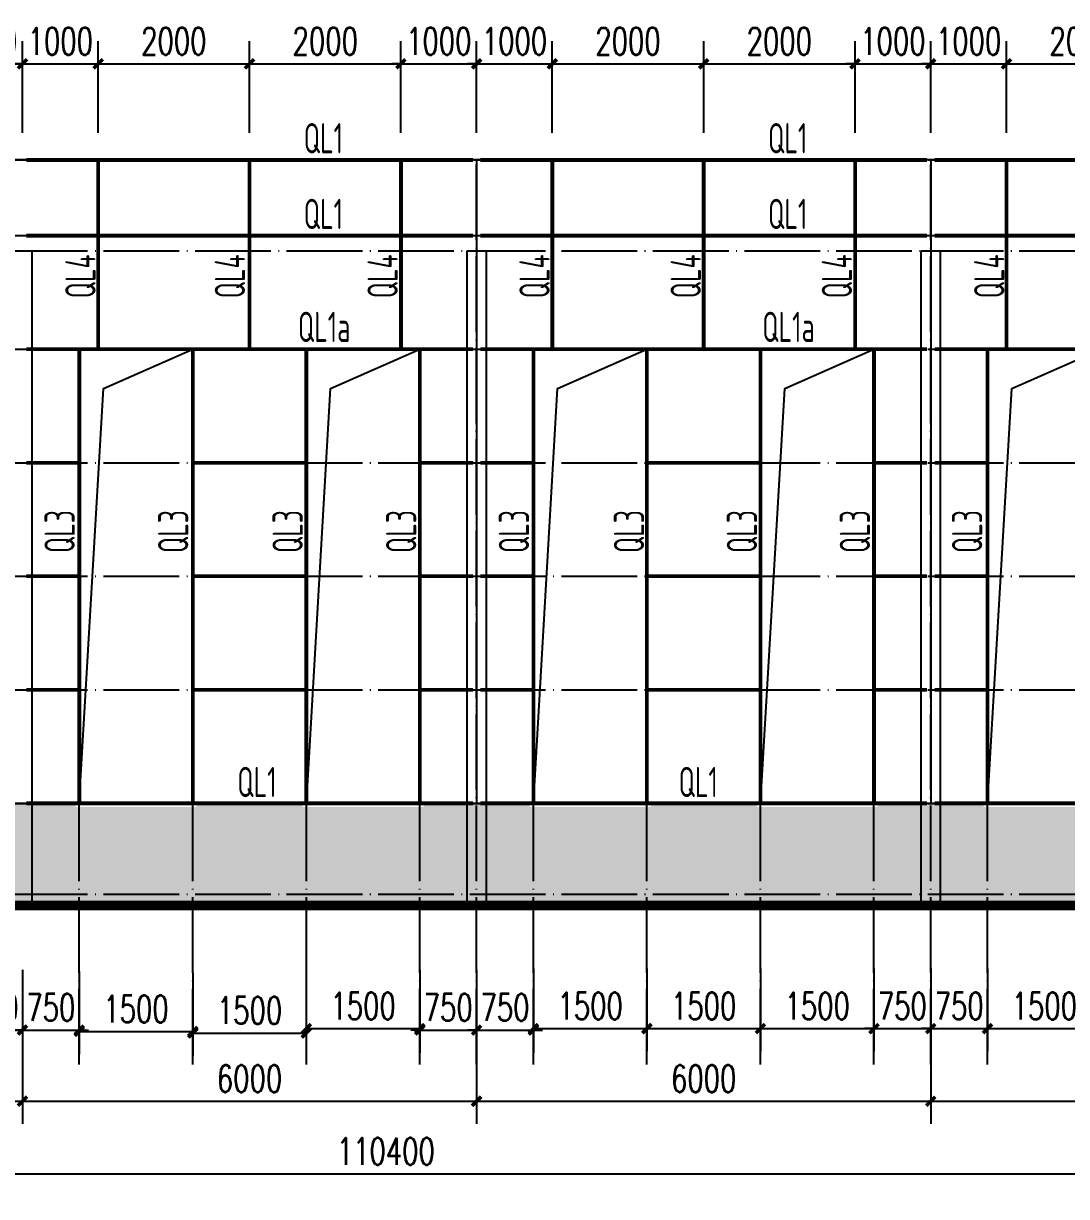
# Model space of a CAD drawing. Extents: x 14207793 to 14719554, y -1675802 to -1228715.
# Drawn here: x 14267788 to 14281569, y -1511252 to -1495755 of the extents above; entities that cross this region are included whole.
import ezdxf

# ---------------------------------------------------------------- set-up
doc = ezdxf.new("R2010")
doc.units = 0
doc.header["$LTSCALE"] = 500
doc.header["$MEASUREMENT"] = 0
doc.linetypes.add('DOTE', pattern=[2.42, 2, -0.2, 0.02, -0.2])
doc.layers.get('0').update_dxf_attribs({"linetype": 'CONTINUOUS'})
doc.layers.get('DEFPOINTS').update_dxf_attribs({"color": 140, "linetype": 'CONTINUOUS'})
for name, color, linetype in [('AXIS', 3, 'CONTINUOUS'), ('DOTE', 8, 'DOTE'), ('LAYER1', 150, 'CONTINUOUS'), ('PUB_DIM', 3, 'CONTINUOUS')]:
    doc.layers.add(name, color=color, linetype=linetype)
doc.styles.add('_TCH_DIM_T3', font='SIMPLEX', dxfattribs={"width": 0.705882, "bigfont": 'GBCBIG'})
doc.styles.add('TSSD_REIN', font='Tssdeng.shx', dxfattribs={"width": 0.65, "bigfont": 'hztxt.shx'})
doc.dimstyles.new('_TCH_ARCH&&120', dxfattribs={"dimtxt": 357, "dimasz": 120, "dimexe": 300, "dimexo": 360, "dimgap": 120, "dimtad": 1, "dimdec": 0, "dimzin": 0, "dimdsep": 46, "dimtxsty": '_TCH_DIM_T3', "dimblk": 'ARCHTICK', "dimcen": 0.09, "dimclrt": 7, "dimazin": 2, "dimtfac": 1, "dimtdec": 0, "dimtix": 1, "dimtmove": 2, "dimatfit": 3, "dimfxl": 0, "dimtolj": 1, "dimtzin": 0, "dimarcsym": 0})

# ---------------------------------------------------------------- blocks, each defined once
blk = doc.blocks.new('_ArchTick')
at = {"color": 0, "linetype": 'ByBlock', "const_width": 0.4}
blk.add_lwpolyline([(-0.5, -0.5), (0.5, 0.5)], dxfattribs=at)
blk = doc.blocks.new('*D333')
at = {"layer": 'AXIS', "color": 0, "lineweight": -2}
for p, q in [((14217375, -1509819), (14217375, -1511252)), ((14327775, -1509872), (14327775, -1511252)), ((14217375, -1510952), (14327775, -1510952))]:
    blk.add_line(p, q, dxfattribs=at)
at = {"layer": 'DEFPOINTS', "color": 0}
for p in [(14217375, -1509459), (14327775, -1509512), (14327775, -1510952)]:
    blk.add_point(p, dxfattribs=at)
at = {"layer": 'AXIS', "color": 0, "lineweight": -2, "xscale": 120, "yscale": 120, "zscale": 120, "rotation": 180}
blk.add_blockref('_ArchTick', (14217375, -1510952), dxfattribs=at)
at = {"layer": 'AXIS', "color": 0, "lineweight": -2, "xscale": 120, "yscale": 120, "zscale": 120}
blk.add_blockref('_ArchTick', (14327775, -1510952), dxfattribs=at)
at = {"layer": 'AXIS', "color": 7, "insert": (14272575, -1510654), "char_height": 357, "attachment_point": 5, "style": '_TCH_DIM_T3'}
blk.add_mtext('\\A1;110400', dxfattribs=at)
blk = doc.blocks.new('*D357')
at = {"layer": 'AXIS', "color": 0, "lineweight": -2}
for p, q in [((14261775, -1508626), (14261775, -1510293)), ((14267775, -1509073), (14267775, -1510293)), ((14261775, -1509993), (14267775, -1509993))]:
    blk.add_line(p, q, dxfattribs=at)
at = {"layer": 'DEFPOINTS', "color": 0}
for p in [(14261775, -1508266), (14267775, -1508713), (14267775, -1509993)]:
    blk.add_point(p, dxfattribs=at)
at = {"layer": 'AXIS', "color": 0, "lineweight": -2, "xscale": 120, "yscale": 120, "zscale": 120, "rotation": 180}
blk.add_blockref('_ArchTick', (14261775, -1509993), dxfattribs=at)
at = {"layer": 'AXIS', "color": 0, "lineweight": -2, "xscale": 120, "yscale": 120, "zscale": 120}
blk.add_blockref('_ArchTick', (14267775, -1509993), dxfattribs=at)
at = {"layer": 'AXIS', "color": 7, "insert": (14264775, -1509694), "char_height": 357, "attachment_point": 5, "style": '_TCH_DIM_T3'}
blk.add_mtext('\\A1;6000', dxfattribs=at)
blk = doc.blocks.new('*D358')
at = {"layer": 'AXIS', "color": 0, "lineweight": -2}
for p, q in [((14267775, -1508626), (14267775, -1510293)), ((14273775, -1509073), (14273775, -1510293)), ((14267775, -1509993), (14273775, -1509993))]:
    blk.add_line(p, q, dxfattribs=at)
at = {"layer": 'DEFPOINTS', "color": 0}
for p in [(14267775, -1508266), (14273775, -1508713), (14273775, -1509993)]:
    blk.add_point(p, dxfattribs=at)
at = {"layer": 'AXIS', "color": 0, "lineweight": -2, "xscale": 120, "yscale": 120, "zscale": 120, "rotation": 180}
blk.add_blockref('_ArchTick', (14267775, -1509993), dxfattribs=at)
at = {"layer": 'AXIS', "color": 0, "lineweight": -2, "xscale": 120, "yscale": 120, "zscale": 120}
blk.add_blockref('_ArchTick', (14273775, -1509993), dxfattribs=at)
at = {"layer": 'AXIS', "color": 7, "insert": (14270775, -1509694), "char_height": 357, "attachment_point": 5, "style": '_TCH_DIM_T3'}
blk.add_mtext('\\A1;6000', dxfattribs=at)
blk = doc.blocks.new('*D359')
at = {"layer": 'AXIS', "color": 0, "lineweight": -2}
for p, q in [((14273775, -1508626), (14273775, -1510293)), ((14279775, -1509073), (14279775, -1510293)), ((14273775, -1509993), (14279775, -1509993))]:
    blk.add_line(p, q, dxfattribs=at)
at = {"layer": 'DEFPOINTS', "color": 0}
for p in [(14273775, -1508266), (14279775, -1508713), (14279775, -1509993)]:
    blk.add_point(p, dxfattribs=at)
at = {"layer": 'AXIS', "color": 0, "lineweight": -2, "xscale": 120, "yscale": 120, "zscale": 120, "rotation": 180}
blk.add_blockref('_ArchTick', (14273775, -1509993), dxfattribs=at)
at = {"layer": 'AXIS', "color": 0, "lineweight": -2, "xscale": 120, "yscale": 120, "zscale": 120}
blk.add_blockref('_ArchTick', (14279775, -1509993), dxfattribs=at)
at = {"layer": 'AXIS', "color": 7, "insert": (14276775, -1509694), "char_height": 357, "attachment_point": 5, "style": '_TCH_DIM_T3'}
blk.add_mtext('\\A1;6000', dxfattribs=at)
blk = doc.blocks.new('*D360')
at = {"layer": 'AXIS', "color": 0, "lineweight": -2}
for p, q in [((14279775, -1508626), (14279775, -1510293)), ((14285775, -1509073), (14285775, -1510293)), ((14279775, -1509993), (14285775, -1509993))]:
    blk.add_line(p, q, dxfattribs=at)
at = {"layer": 'DEFPOINTS', "color": 0}
for p in [(14279775, -1508266), (14285775, -1508713), (14285775, -1509993)]:
    blk.add_point(p, dxfattribs=at)
at = {"layer": 'AXIS', "color": 0, "lineweight": -2, "xscale": 120, "yscale": 120, "zscale": 120, "rotation": 180}
blk.add_blockref('_ArchTick', (14279775, -1509993), dxfattribs=at)
at = {"layer": 'AXIS', "color": 0, "lineweight": -2, "xscale": 120, "yscale": 120, "zscale": 120}
blk.add_blockref('_ArchTick', (14285775, -1509993), dxfattribs=at)
at = {"layer": 'AXIS', "color": 7, "insert": (14282775, -1509694), "char_height": 357, "attachment_point": 5, "style": '_TCH_DIM_T3'}
blk.add_mtext('\\A1;6000', dxfattribs=at)
blk = doc.blocks.new('*D392')
at = {"layer": 'AXIS', "color": 0, "lineweight": -2}
for p, q in [((14267025, -1508258), (14267025, -1509353)), ((14267775, -1508278), (14267775, -1509353)), ((14267025, -1509053), (14266905, -1509053)), ((14267025, -1509053), (14267775, -1509053)), ((14267775, -1509053), (14267895, -1509053))]:
    blk.add_line(p, q, dxfattribs=at)
at = {"layer": 'DEFPOINTS', "color": 0}
for p in [(14267025, -1507898), (14267775, -1507918), (14267775, -1509053)]:
    blk.add_point(p, dxfattribs=at)
at = {"layer": 'AXIS', "color": 0, "lineweight": -2, "xscale": 120, "yscale": 120, "zscale": 120}
blk.add_blockref('_ArchTick', (14267025, -1509053), dxfattribs=at)
at = {"layer": 'AXIS', "color": 0, "lineweight": -2, "xscale": 120, "yscale": 120, "zscale": 120, "rotation": 180}
blk.add_blockref('_ArchTick', (14267775, -1509053), dxfattribs=at)
at = {"layer": 'AXIS', "color": 7, "insert": (14267400, -1508754), "char_height": 357, "attachment_point": 5, "style": '_TCH_DIM_T3'}
blk.add_mtext('\\A1;750', dxfattribs=at)
blk = doc.blocks.new('*D393')
at = {"layer": 'AXIS', "color": 0, "lineweight": -2}
for p, q in [((14268525, -1508278), (14268525, -1509372)), ((14270025, -1508297), (14270025, -1509372)), ((14268525, -1509072), (14270025, -1509072))]:
    blk.add_line(p, q, dxfattribs=at)
at = {"layer": 'DEFPOINTS', "color": 0}
for p in [(14268525, -1507918), (14270025, -1507937), (14270025, -1509072)]:
    blk.add_point(p, dxfattribs=at)
at = {"layer": 'AXIS', "color": 0, "lineweight": -2, "xscale": 120, "yscale": 120, "zscale": 120, "rotation": 180}
blk.add_blockref('_ArchTick', (14268525, -1509072), dxfattribs=at)
at = {"layer": 'AXIS', "color": 0, "lineweight": -2, "xscale": 120, "yscale": 120, "zscale": 120}
blk.add_blockref('_ArchTick', (14270025, -1509072), dxfattribs=at)
at = {"layer": 'AXIS', "color": 7, "insert": (14269275, -1508774), "char_height": 357, "attachment_point": 5, "style": '_TCH_DIM_T3'}
blk.add_mtext('\\A1;1500', dxfattribs=at)
blk = doc.blocks.new('*D394')
at = {"layer": 'AXIS', "color": 0, "lineweight": -2}
for p, q in [((14270025, -1508297), (14270025, -1509392)), ((14271525, -1508316), (14271525, -1509392)), ((14270025, -1509092), (14271525, -1509092))]:
    blk.add_line(p, q, dxfattribs=at)
at = {"layer": 'DEFPOINTS', "color": 0}
for p in [(14270025, -1507937), (14271525, -1507956), (14271525, -1509092)]:
    blk.add_point(p, dxfattribs=at)
at = {"layer": 'AXIS', "color": 0, "lineweight": -2, "xscale": 120, "yscale": 120, "zscale": 120, "rotation": 180}
blk.add_blockref('_ArchTick', (14270025, -1509092), dxfattribs=at)
at = {"layer": 'AXIS', "color": 0, "lineweight": -2, "xscale": 120, "yscale": 120, "zscale": 120}
blk.add_blockref('_ArchTick', (14271525, -1509092), dxfattribs=at)
at = {"layer": 'AXIS', "color": 7, "insert": (14270775, -1508794), "char_height": 357, "attachment_point": 5, "style": '_TCH_DIM_T3'}
blk.add_mtext('\\A1;1500', dxfattribs=at)
blk = doc.blocks.new('*D395')
at = {"layer": 'AXIS', "color": 0, "lineweight": -2}
for p, q in [((14271525, -1508238), (14271525, -1509334)), ((14273025, -1508258), (14273025, -1509334)), ((14271525, -1509034), (14273025, -1509034))]:
    blk.add_line(p, q, dxfattribs=at)
at = {"layer": 'DEFPOINTS', "color": 0}
for p in [(14271525, -1507878), (14273025, -1507898), (14273025, -1509034)]:
    blk.add_point(p, dxfattribs=at)
at = {"layer": 'AXIS', "color": 0, "lineweight": -2, "xscale": 120, "yscale": 120, "zscale": 120, "rotation": 180}
blk.add_blockref('_ArchTick', (14271525, -1509034), dxfattribs=at)
at = {"layer": 'AXIS', "color": 0, "lineweight": -2, "xscale": 120, "yscale": 120, "zscale": 120}
blk.add_blockref('_ArchTick', (14273025, -1509034), dxfattribs=at)
at = {"layer": 'AXIS', "color": 7, "insert": (14272275, -1508735), "char_height": 357, "attachment_point": 5, "style": '_TCH_DIM_T3'}
blk.add_mtext('\\A1;1500', dxfattribs=at)
blk = doc.blocks.new('*D396')
at = {"layer": 'AXIS', "color": 0, "lineweight": -2}
for p, q in [((14273025, -1508258), (14273025, -1509353)), ((14273775, -1508278), (14273775, -1509353)), ((14273025, -1509053), (14272905, -1509053)), ((14273025, -1509053), (14273775, -1509053)), ((14273775, -1509053), (14273895, -1509053))]:
    blk.add_line(p, q, dxfattribs=at)
at = {"layer": 'DEFPOINTS', "color": 0}
for p in [(14273025, -1507898), (14273775, -1507918), (14273775, -1509053)]:
    blk.add_point(p, dxfattribs=at)
at = {"layer": 'AXIS', "color": 0, "lineweight": -2, "xscale": 120, "yscale": 120, "zscale": 120}
blk.add_blockref('_ArchTick', (14273025, -1509053), dxfattribs=at)
at = {"layer": 'AXIS', "color": 0, "lineweight": -2, "xscale": 120, "yscale": 120, "zscale": 120, "rotation": 180}
blk.add_blockref('_ArchTick', (14273775, -1509053), dxfattribs=at)
at = {"layer": 'AXIS', "color": 7, "insert": (14273400, -1508754), "char_height": 357, "attachment_point": 5, "style": '_TCH_DIM_T3'}
blk.add_mtext('\\A1;750', dxfattribs=at)
blk = doc.blocks.new('*D397')
at = {"layer": 'AXIS', "color": 0, "lineweight": -2}
for p, q in [((14274525, -1508238), (14274525, -1509334)), ((14276025, -1508258), (14276025, -1509334)), ((14274525, -1509034), (14276025, -1509034))]:
    blk.add_line(p, q, dxfattribs=at)
at = {"layer": 'DEFPOINTS', "color": 0}
for p in [(14274525, -1507878), (14276025, -1507898), (14276025, -1509034)]:
    blk.add_point(p, dxfattribs=at)
at = {"layer": 'AXIS', "color": 0, "lineweight": -2, "xscale": 120, "yscale": 120, "zscale": 120, "rotation": 180}
blk.add_blockref('_ArchTick', (14274525, -1509034), dxfattribs=at)
at = {"layer": 'AXIS', "color": 0, "lineweight": -2, "xscale": 120, "yscale": 120, "zscale": 120}
blk.add_blockref('_ArchTick', (14276025, -1509034), dxfattribs=at)
at = {"layer": 'AXIS', "color": 7, "insert": (14275275, -1508735), "char_height": 357, "attachment_point": 5, "style": '_TCH_DIM_T3'}
blk.add_mtext('\\A1;1500', dxfattribs=at)
blk = doc.blocks.new('*D398')
at = {"layer": 'AXIS', "color": 0, "lineweight": -2}
for p, q in [((14276025, -1508238), (14276025, -1509334)), ((14277525, -1508258), (14277525, -1509334)), ((14276025, -1509034), (14277525, -1509034))]:
    blk.add_line(p, q, dxfattribs=at)
at = {"layer": 'DEFPOINTS', "color": 0}
for p in [(14276025, -1507878), (14277525, -1507898), (14277525, -1509034)]:
    blk.add_point(p, dxfattribs=at)
at = {"layer": 'AXIS', "color": 0, "lineweight": -2, "xscale": 120, "yscale": 120, "zscale": 120, "rotation": 180}
blk.add_blockref('_ArchTick', (14276025, -1509034), dxfattribs=at)
at = {"layer": 'AXIS', "color": 0, "lineweight": -2, "xscale": 120, "yscale": 120, "zscale": 120}
blk.add_blockref('_ArchTick', (14277525, -1509034), dxfattribs=at)
at = {"layer": 'AXIS', "color": 7, "insert": (14276775, -1508735), "char_height": 357, "attachment_point": 5, "style": '_TCH_DIM_T3'}
blk.add_mtext('\\A1;1500', dxfattribs=at)
blk = doc.blocks.new('*D399')
at = {"layer": 'AXIS', "color": 0, "lineweight": -2}
for p, q in [((14277525, -1508238), (14277525, -1509334)), ((14279025, -1508258), (14279025, -1509334)), ((14277525, -1509034), (14279025, -1509034))]:
    blk.add_line(p, q, dxfattribs=at)
at = {"layer": 'DEFPOINTS', "color": 0}
for p in [(14277525, -1507878), (14279025, -1507898), (14279025, -1509034)]:
    blk.add_point(p, dxfattribs=at)
at = {"layer": 'AXIS', "color": 0, "lineweight": -2, "xscale": 120, "yscale": 120, "zscale": 120, "rotation": 180}
blk.add_blockref('_ArchTick', (14277525, -1509034), dxfattribs=at)
at = {"layer": 'AXIS', "color": 0, "lineweight": -2, "xscale": 120, "yscale": 120, "zscale": 120}
blk.add_blockref('_ArchTick', (14279025, -1509034), dxfattribs=at)
at = {"layer": 'AXIS', "color": 7, "insert": (14278275, -1508735), "char_height": 357, "attachment_point": 5, "style": '_TCH_DIM_T3'}
blk.add_mtext('\\A1;1500', dxfattribs=at)
blk = doc.blocks.new('*D400')
at = {"layer": 'AXIS', "color": 0, "lineweight": -2}
for p, q in [((14279025, -1508238), (14279025, -1509334)), ((14279775, -1508258), (14279775, -1509334)), ((14279025, -1509034), (14278905, -1509034)), ((14279025, -1509034), (14279775, -1509034)), ((14279775, -1509034), (14279895, -1509034))]:
    blk.add_line(p, q, dxfattribs=at)
at = {"layer": 'DEFPOINTS', "color": 0}
for p in [(14279025, -1507878), (14279775, -1507898), (14279775, -1509034)]:
    blk.add_point(p, dxfattribs=at)
at = {"layer": 'AXIS', "color": 0, "lineweight": -2, "xscale": 120, "yscale": 120, "zscale": 120}
blk.add_blockref('_ArchTick', (14279025, -1509034), dxfattribs=at)
at = {"layer": 'AXIS', "color": 0, "lineweight": -2, "xscale": 120, "yscale": 120, "zscale": 120, "rotation": 180}
blk.add_blockref('_ArchTick', (14279775, -1509034), dxfattribs=at)
at = {"layer": 'AXIS', "color": 7, "insert": (14279400, -1508735), "char_height": 357, "attachment_point": 5, "style": '_TCH_DIM_T3'}
blk.add_mtext('\\A1;750', dxfattribs=at)
blk = doc.blocks.new('*D401')
at = {"layer": 'AXIS', "color": 0, "lineweight": -2}
for p, q in [((14280525, -1508238), (14280525, -1509334)), ((14282025, -1508258), (14282025, -1509334)), ((14280525, -1509034), (14282025, -1509034))]:
    blk.add_line(p, q, dxfattribs=at)
at = {"layer": 'DEFPOINTS', "color": 0}
for p in [(14280525, -1507878), (14282025, -1507898), (14282025, -1509034)]:
    blk.add_point(p, dxfattribs=at)
at = {"layer": 'AXIS', "color": 0, "lineweight": -2, "xscale": 120, "yscale": 120, "zscale": 120, "rotation": 180}
blk.add_blockref('_ArchTick', (14280525, -1509034), dxfattribs=at)
at = {"layer": 'AXIS', "color": 0, "lineweight": -2, "xscale": 120, "yscale": 120, "zscale": 120}
blk.add_blockref('_ArchTick', (14282025, -1509034), dxfattribs=at)
at = {"layer": 'AXIS', "color": 7, "insert": (14281275, -1508735), "char_height": 357, "attachment_point": 5, "style": '_TCH_DIM_T3'}
blk.add_mtext('\\A1;1500', dxfattribs=at)
blk = doc.blocks.new('*D440')
at = {"layer": 'AXIS', "color": 0, "lineweight": -2}
for p, q in [((14279775, -1508238), (14279775, -1509334)), ((14280525, -1508258), (14280525, -1509334)), ((14279775, -1509034), (14279655, -1509034)), ((14279775, -1509034), (14280525, -1509034)), ((14280525, -1509034), (14280645, -1509034))]:
    blk.add_line(p, q, dxfattribs=at)
at = {"layer": 'DEFPOINTS', "color": 0}
for p in [(14279775, -1507878), (14280525, -1507898), (14280525, -1509034)]:
    blk.add_point(p, dxfattribs=at)
at = {"layer": 'AXIS', "color": 0, "lineweight": -2, "xscale": 120, "yscale": 120, "zscale": 120}
blk.add_blockref('_ArchTick', (14279775, -1509034), dxfattribs=at)
at = {"layer": 'AXIS', "color": 0, "lineweight": -2, "xscale": 120, "yscale": 120, "zscale": 120, "rotation": 180}
blk.add_blockref('_ArchTick', (14280525, -1509034), dxfattribs=at)
at = {"layer": 'AXIS', "color": 7, "insert": (14280150, -1508735), "char_height": 357, "attachment_point": 5, "style": '_TCH_DIM_T3'}
blk.add_mtext('\\A1;750', dxfattribs=at)
blk = doc.blocks.new('*D441')
at = {"layer": 'AXIS', "color": 0, "lineweight": -2}
for p, q in [((14273775, -1508258), (14273775, -1509353)), ((14274525, -1508278), (14274525, -1509353)), ((14273775, -1509053), (14273655, -1509053)), ((14273775, -1509053), (14274525, -1509053)), ((14274525, -1509053), (14274645, -1509053))]:
    blk.add_line(p, q, dxfattribs=at)
at = {"layer": 'DEFPOINTS', "color": 0}
for p in [(14273775, -1507898), (14274525, -1507918), (14274525, -1509053)]:
    blk.add_point(p, dxfattribs=at)
at = {"layer": 'AXIS', "color": 0, "lineweight": -2, "xscale": 120, "yscale": 120, "zscale": 120}
blk.add_blockref('_ArchTick', (14273775, -1509053), dxfattribs=at)
at = {"layer": 'AXIS', "color": 0, "lineweight": -2, "xscale": 120, "yscale": 120, "zscale": 120, "rotation": 180}
blk.add_blockref('_ArchTick', (14274525, -1509053), dxfattribs=at)
at = {"layer": 'AXIS', "color": 7, "insert": (14274150, -1508754), "char_height": 357, "attachment_point": 5, "style": '_TCH_DIM_T3'}
blk.add_mtext('\\A1;750', dxfattribs=at)
blk = doc.blocks.new('*D442')
at = {"layer": 'AXIS', "color": 0, "lineweight": -2}
for p, q in [((14267775, -1508258), (14267775, -1509353)), ((14268525, -1508278), (14268525, -1509353)), ((14267775, -1509053), (14267655, -1509053)), ((14267775, -1509053), (14268525, -1509053)), ((14268525, -1509053), (14268645, -1509053))]:
    blk.add_line(p, q, dxfattribs=at)
at = {"layer": 'DEFPOINTS', "color": 0}
for p in [(14267775, -1507898), (14268525, -1507918), (14268525, -1509053)]:
    blk.add_point(p, dxfattribs=at)
at = {"layer": 'AXIS', "color": 0, "lineweight": -2, "xscale": 120, "yscale": 120, "zscale": 120}
blk.add_blockref('_ArchTick', (14267775, -1509053), dxfattribs=at)
at = {"layer": 'AXIS', "color": 0, "lineweight": -2, "xscale": 120, "yscale": 120, "zscale": 120, "rotation": 180}
blk.add_blockref('_ArchTick', (14268525, -1509053), dxfattribs=at)
at = {"layer": 'AXIS', "color": 7, "insert": (14268150, -1508754), "char_height": 357, "attachment_point": 5, "style": '_TCH_DIM_T3'}
blk.add_mtext('\\A1;750', dxfattribs=at)
blk = doc.blocks.new('*D1082')
at = {"layer": 'DEFPOINTS', "color": 0}
for p in [(14267775, -1496288), (14266775, -1497558), (14267775, -1497558)]:
    blk.add_point(p, dxfattribs=at)
at = {"layer": 'PUB_DIM', "color": 0, "lineweight": -2}
for p, q in [((14266775, -1497198), (14266775, -1495988)), ((14267775, -1497198), (14267775, -1495988)), ((14266775, -1496288), (14266655, -1496288)), ((14266775, -1496288), (14267775, -1496288)), ((14267775, -1496288), (14267895, -1496288))]:
    blk.add_line(p, q, dxfattribs=at)
at = {"layer": 'PUB_DIM', "color": 0, "lineweight": -2, "xscale": 120, "yscale": 120, "zscale": 120}
blk.add_blockref('_ArchTick', (14266775, -1496288), dxfattribs=at)
at = {"layer": 'PUB_DIM', "color": 0, "lineweight": -2, "xscale": 120, "yscale": 120, "zscale": 120, "rotation": 180}
blk.add_blockref('_ArchTick', (14267775, -1496288), dxfattribs=at)
at = {"layer": 'PUB_DIM', "color": 7, "insert": (14267275, -1495989), "char_height": 357, "attachment_point": 5, "style": '_TCH_DIM_T3'}
blk.add_mtext('\\A1;1000', dxfattribs=at)
blk = doc.blocks.new('*D1083')
at = {"layer": 'DEFPOINTS', "color": 0}
for p in [(14268775, -1496288), (14267775, -1497558), (14268775, -1497558)]:
    blk.add_point(p, dxfattribs=at)
at = {"layer": 'PUB_DIM', "color": 0, "lineweight": -2}
for p, q in [((14267775, -1497198), (14267775, -1495988)), ((14268775, -1497198), (14268775, -1495988)), ((14267775, -1496288), (14267655, -1496288)), ((14267775, -1496288), (14268775, -1496288)), ((14268775, -1496288), (14268895, -1496288))]:
    blk.add_line(p, q, dxfattribs=at)
at = {"layer": 'PUB_DIM', "color": 0, "lineweight": -2, "xscale": 120, "yscale": 120, "zscale": 120}
blk.add_blockref('_ArchTick', (14267775, -1496288), dxfattribs=at)
at = {"layer": 'PUB_DIM', "color": 0, "lineweight": -2, "xscale": 120, "yscale": 120, "zscale": 120, "rotation": 180}
blk.add_blockref('_ArchTick', (14268775, -1496288), dxfattribs=at)
at = {"layer": 'PUB_DIM', "color": 7, "insert": (14268275, -1495989), "char_height": 357, "attachment_point": 5, "style": '_TCH_DIM_T3'}
blk.add_mtext('\\A1;1000', dxfattribs=at)
blk = doc.blocks.new('*D1084')
at = {"layer": 'DEFPOINTS', "color": 0}
for p in [(14270775, -1496288), (14268775, -1497558), (14270775, -1497558)]:
    blk.add_point(p, dxfattribs=at)
at = {"layer": 'PUB_DIM', "color": 0, "lineweight": -2}
for p, q in [((14268775, -1497198), (14268775, -1495988)), ((14270775, -1497198), (14270775, -1495988)), ((14268775, -1496288), (14270775, -1496288))]:
    blk.add_line(p, q, dxfattribs=at)
at = {"layer": 'PUB_DIM', "color": 0, "lineweight": -2, "xscale": 120, "yscale": 120, "zscale": 120, "rotation": 180}
blk.add_blockref('_ArchTick', (14268775, -1496288), dxfattribs=at)
at = {"layer": 'PUB_DIM', "color": 0, "lineweight": -2, "xscale": 120, "yscale": 120, "zscale": 120}
blk.add_blockref('_ArchTick', (14270775, -1496288), dxfattribs=at)
at = {"layer": 'PUB_DIM', "color": 7, "insert": (14269775, -1495989), "char_height": 357, "attachment_point": 5, "style": '_TCH_DIM_T3'}
blk.add_mtext('\\A1;2000', dxfattribs=at)
blk = doc.blocks.new('*D1085')
at = {"layer": 'DEFPOINTS', "color": 0}
for p in [(14272775, -1496288), (14270775, -1497558), (14272775, -1497558)]:
    blk.add_point(p, dxfattribs=at)
at = {"layer": 'PUB_DIM', "color": 0, "lineweight": -2}
for p, q in [((14270775, -1497198), (14270775, -1495988)), ((14272775, -1497198), (14272775, -1495988)), ((14270775, -1496288), (14272775, -1496288))]:
    blk.add_line(p, q, dxfattribs=at)
at = {"layer": 'PUB_DIM', "color": 0, "lineweight": -2, "xscale": 120, "yscale": 120, "zscale": 120, "rotation": 180}
blk.add_blockref('_ArchTick', (14270775, -1496288), dxfattribs=at)
at = {"layer": 'PUB_DIM', "color": 0, "lineweight": -2, "xscale": 120, "yscale": 120, "zscale": 120}
blk.add_blockref('_ArchTick', (14272775, -1496288), dxfattribs=at)
at = {"layer": 'PUB_DIM', "color": 7, "insert": (14271775, -1495989), "char_height": 357, "attachment_point": 5, "style": '_TCH_DIM_T3'}
blk.add_mtext('\\A1;2000', dxfattribs=at)
blk = doc.blocks.new('*D1086')
at = {"layer": 'DEFPOINTS', "color": 0}
for p in [(14273775, -1496288), (14272775, -1497558), (14273775, -1497558)]:
    blk.add_point(p, dxfattribs=at)
at = {"layer": 'PUB_DIM', "color": 0, "lineweight": -2}
for p, q in [((14272775, -1497198), (14272775, -1495988)), ((14273775, -1497198), (14273775, -1495988)), ((14272775, -1496288), (14272655, -1496288)), ((14272775, -1496288), (14273775, -1496288)), ((14273775, -1496288), (14273895, -1496288))]:
    blk.add_line(p, q, dxfattribs=at)
at = {"layer": 'PUB_DIM', "color": 0, "lineweight": -2, "xscale": 120, "yscale": 120, "zscale": 120}
blk.add_blockref('_ArchTick', (14272775, -1496288), dxfattribs=at)
at = {"layer": 'PUB_DIM', "color": 0, "lineweight": -2, "xscale": 120, "yscale": 120, "zscale": 120, "rotation": 180}
blk.add_blockref('_ArchTick', (14273775, -1496288), dxfattribs=at)
at = {"layer": 'PUB_DIM', "color": 7, "insert": (14273275, -1495989), "char_height": 357, "attachment_point": 5, "style": '_TCH_DIM_T3'}
blk.add_mtext('\\A1;1000', dxfattribs=at)
blk = doc.blocks.new('*D1087')
at = {"layer": 'DEFPOINTS', "color": 0}
for p in [(14274775, -1496288), (14273775, -1497558), (14274775, -1497558)]:
    blk.add_point(p, dxfattribs=at)
at = {"layer": 'PUB_DIM', "color": 0, "lineweight": -2}
for p, q in [((14273775, -1497198), (14273775, -1495988)), ((14274775, -1497198), (14274775, -1495988)), ((14273775, -1496288), (14273655, -1496288)), ((14273775, -1496288), (14274775, -1496288)), ((14274775, -1496288), (14274895, -1496288))]:
    blk.add_line(p, q, dxfattribs=at)
at = {"layer": 'PUB_DIM', "color": 0, "lineweight": -2, "xscale": 120, "yscale": 120, "zscale": 120}
blk.add_blockref('_ArchTick', (14273775, -1496288), dxfattribs=at)
at = {"layer": 'PUB_DIM', "color": 0, "lineweight": -2, "xscale": 120, "yscale": 120, "zscale": 120, "rotation": 180}
blk.add_blockref('_ArchTick', (14274775, -1496288), dxfattribs=at)
at = {"layer": 'PUB_DIM', "color": 7, "insert": (14274275, -1495989), "char_height": 357, "attachment_point": 5, "style": '_TCH_DIM_T3'}
blk.add_mtext('\\A1;1000', dxfattribs=at)
blk = doc.blocks.new('*D1088')
at = {"layer": 'DEFPOINTS', "color": 0}
for p in [(14276775, -1496288), (14274775, -1497558), (14276775, -1497558)]:
    blk.add_point(p, dxfattribs=at)
at = {"layer": 'PUB_DIM', "color": 0, "lineweight": -2}
for p, q in [((14274775, -1497198), (14274775, -1495988)), ((14276775, -1497198), (14276775, -1495988)), ((14274775, -1496288), (14276775, -1496288))]:
    blk.add_line(p, q, dxfattribs=at)
at = {"layer": 'PUB_DIM', "color": 0, "lineweight": -2, "xscale": 120, "yscale": 120, "zscale": 120, "rotation": 180}
blk.add_blockref('_ArchTick', (14274775, -1496288), dxfattribs=at)
at = {"layer": 'PUB_DIM', "color": 0, "lineweight": -2, "xscale": 120, "yscale": 120, "zscale": 120}
blk.add_blockref('_ArchTick', (14276775, -1496288), dxfattribs=at)
at = {"layer": 'PUB_DIM', "color": 7, "insert": (14275775, -1495989), "char_height": 357, "attachment_point": 5, "style": '_TCH_DIM_T3'}
blk.add_mtext('\\A1;2000', dxfattribs=at)
blk = doc.blocks.new('*D1089')
at = {"layer": 'DEFPOINTS', "color": 0}
for p in [(14278775, -1496288), (14276775, -1497558), (14278775, -1497558)]:
    blk.add_point(p, dxfattribs=at)
at = {"layer": 'PUB_DIM', "color": 0, "lineweight": -2}
for p, q in [((14276775, -1497198), (14276775, -1495988)), ((14278775, -1497198), (14278775, -1495988)), ((14276775, -1496288), (14278775, -1496288))]:
    blk.add_line(p, q, dxfattribs=at)
at = {"layer": 'PUB_DIM', "color": 0, "lineweight": -2, "xscale": 120, "yscale": 120, "zscale": 120, "rotation": 180}
blk.add_blockref('_ArchTick', (14276775, -1496288), dxfattribs=at)
at = {"layer": 'PUB_DIM', "color": 0, "lineweight": -2, "xscale": 120, "yscale": 120, "zscale": 120}
blk.add_blockref('_ArchTick', (14278775, -1496288), dxfattribs=at)
at = {"layer": 'PUB_DIM', "color": 7, "insert": (14277775, -1495989), "char_height": 357, "attachment_point": 5, "style": '_TCH_DIM_T3'}
blk.add_mtext('\\A1;2000', dxfattribs=at)
blk = doc.blocks.new('*D1090')
at = {"layer": 'DEFPOINTS', "color": 0}
for p in [(14279775, -1496288), (14278775, -1497558), (14279775, -1497558)]:
    blk.add_point(p, dxfattribs=at)
at = {"layer": 'PUB_DIM', "color": 0, "lineweight": -2}
for p, q in [((14278775, -1497198), (14278775, -1495988)), ((14279775, -1497198), (14279775, -1495988)), ((14278775, -1496288), (14278655, -1496288)), ((14278775, -1496288), (14279775, -1496288)), ((14279775, -1496288), (14279895, -1496288))]:
    blk.add_line(p, q, dxfattribs=at)
at = {"layer": 'PUB_DIM', "color": 0, "lineweight": -2, "xscale": 120, "yscale": 120, "zscale": 120}
blk.add_blockref('_ArchTick', (14278775, -1496288), dxfattribs=at)
at = {"layer": 'PUB_DIM', "color": 0, "lineweight": -2, "xscale": 120, "yscale": 120, "zscale": 120, "rotation": 180}
blk.add_blockref('_ArchTick', (14279775, -1496288), dxfattribs=at)
at = {"layer": 'PUB_DIM', "color": 7, "insert": (14279275, -1495989), "char_height": 357, "attachment_point": 5, "style": '_TCH_DIM_T3'}
blk.add_mtext('\\A1;1000', dxfattribs=at)
blk = doc.blocks.new('*D1091')
at = {"layer": 'DEFPOINTS', "color": 0}
for p in [(14280775, -1496288), (14279775, -1497558), (14280775, -1497558)]:
    blk.add_point(p, dxfattribs=at)
at = {"layer": 'PUB_DIM', "color": 0, "lineweight": -2}
for p, q in [((14279775, -1497198), (14279775, -1495988)), ((14280775, -1497198), (14280775, -1495988)), ((14279775, -1496288), (14279655, -1496288)), ((14279775, -1496288), (14280775, -1496288)), ((14280775, -1496288), (14280895, -1496288))]:
    blk.add_line(p, q, dxfattribs=at)
at = {"layer": 'PUB_DIM', "color": 0, "lineweight": -2, "xscale": 120, "yscale": 120, "zscale": 120}
blk.add_blockref('_ArchTick', (14279775, -1496288), dxfattribs=at)
at = {"layer": 'PUB_DIM', "color": 0, "lineweight": -2, "xscale": 120, "yscale": 120, "zscale": 120, "rotation": 180}
blk.add_blockref('_ArchTick', (14280775, -1496288), dxfattribs=at)
at = {"layer": 'PUB_DIM', "color": 7, "insert": (14280275, -1495989), "char_height": 357, "attachment_point": 5, "style": '_TCH_DIM_T3'}
blk.add_mtext('\\A1;1000', dxfattribs=at)
blk = doc.blocks.new('*D1092')
at = {"layer": 'DEFPOINTS', "color": 0}
for p in [(14282775, -1496288), (14280775, -1497558), (14282775, -1497558)]:
    blk.add_point(p, dxfattribs=at)
at = {"layer": 'PUB_DIM', "color": 0, "lineweight": -2}
for p, q in [((14280775, -1497198), (14280775, -1495988)), ((14282775, -1497198), (14282775, -1495988)), ((14280775, -1496288), (14282775, -1496288))]:
    blk.add_line(p, q, dxfattribs=at)
at = {"layer": 'PUB_DIM', "color": 0, "lineweight": -2, "xscale": 120, "yscale": 120, "zscale": 120, "rotation": 180}
blk.add_blockref('_ArchTick', (14280775, -1496288), dxfattribs=at)
at = {"layer": 'PUB_DIM', "color": 0, "lineweight": -2, "xscale": 120, "yscale": 120, "zscale": 120}
blk.add_blockref('_ArchTick', (14282775, -1496288), dxfattribs=at)
at = {"layer": 'PUB_DIM', "color": 7, "insert": (14281775, -1495989), "char_height": 357, "attachment_point": 5, "style": '_TCH_DIM_T3'}
blk.add_mtext('\\A1;2000', dxfattribs=at)

msp = doc.modelspace()

# ---------------------------------------------------------------- hatches: boundary and pattern name
h = msp.add_hatch()
h.set_pattern_fill('AR-B816', color=146, scale=300)
h.set_pattern_definition([(0, (14093877.68, -1387538.93), (0, 363.9312), []), (90, (14093877.68, -1387538.93), (-363.9312, 363.9312), [363.9312, -363.9312])])
h.paths.add_polyline_path([(14327975.29, -1507408), (14327975.29, -1506058), (14327075.29, -1506058), (14327075.29, -1506108), (14325475.29, -1506108), (14325475.29, -1506058), (14324075.29, -1506058), (14324075.29, -1506108), (14322475.29, -1506108), (14322475.29, -1506058), (14321075.29, -1506058), (14321075.29, -1506108), (14319475.29, -1506108), (14319475.29, -1506058), (14318075.29, -1506058), (14318075.29, -1506108), (14316475.29, -1506108), (14316475.29, -1506058), (14315075.29, -1506058), (14315075.29, -1506108), (14313475.29, -1506108), (14313475.29, -1506058), (14312075.29, -1506058), (14312075.29, -1506108), (14310475.29, -1506108), (14310475.29, -1506058), (14309075.29, -1506058), (14309075.29, -1506108), (14307475.29, -1506108), (14307475.29, -1506058), (14306075.29, -1506058), (14306075.29, -1506108), (14304475.29, -1506108), (14304475.29, -1506058), (14303075.29, -1506058), (14303075.29, -1506108), (14301475.29, -1506108), (14301475.29, -1506058), (14300075.29, -1506058), (14300075.29, -1506108), (14298475.29, -1506108), (14298475.29, -1506058), (14297075.29, -1506058), (14297075.29, -1506108), (14295475.29, -1506108), (14295475.29, -1506058), (14294075.29, -1506058), (14294075.29, -1506108), (14292475.29, -1506108), (14292475.29, -1506058), (14291075.29, -1506058), (14291075.29, -1506108), (14289475.29, -1506108), (14289475.29, -1506058), (14288075.29, -1506058), (14288075.29, -1506108), (14286475.29, -1506108), (14286475.29, -1506058), (14285075.29, -1506058), (14285075.29, -1506108), (14283475.29, -1506108), (14283475.29, -1506058), (14282075.29, -1506058), (14282075.29, -1506108), (14280475.29, -1506108), (14280475.29, -1506058), (14279075.29, -1506058), (14279075.29, -1506108), (14277475.29, -1506108), (14277475.29, -1506058), (14276075.29, -1506058), (14276075.29, -1506108), (14274475.29, -1506108), (14274475.29, -1506058), (14273075.29, -1506058), (14273075.29, -1506108), (14271475.29, -1506108), (14271475.29, -1506058), (14270075.29, -1506058), (14270075.29, -1506108), (14268475.29, -1506108), (14268475.29, -1506058), (14267075.29, -1506058), (14267075.29, -1506108), (14265475.29, -1506108), (14265475.29, -1506058), (14264075.29, -1506058), (14264075.29, -1506108), (14262475.29, -1506108), (14262475.29, -1506058), (14261075.29, -1506058), (14261075.29, -1506108), (14259475.29, -1506108), (14259475.29, -1506058), (14258075.29, -1506058), (14258075.29, -1506108), (14256475.29, -1506108), (14256475.29, -1506058), (14255075.29, -1506058), (14255075.29, -1506108), (14253475.29, -1506108), (14253475.29, -1506058), (14252075.29, -1506058), (14252075.29, -1506108), (14250475.29, -1506108), (14250475.29, -1506058), (14249075.29, -1506058), (14249075.29, -1506108), (14247475.29, -1506108), (14247475.29, -1506058), (14246075.29, -1506058), (14246075.29, -1506108), (14244475.29, -1506108), (14244475.29, -1506058), (14243075.29, -1506058), (14243075.29, -1506108), (14241475.29, -1506108), (14241475.29, -1506058), (14240075.29, -1506058), (14240075.29, -1506108), (14238475.29, -1506108), (14238475.29, -1506058), (14237075.29, -1506058), (14237075.29, -1506108), (14235475.29, -1506108), (14235475.29, -1506058), (14234075.29, -1506058), (14234075.29, -1506108), (14232475.29, -1506108), (14232475.29, -1506058), (14231075.29, -1506058), (14231075.29, -1506108), (14229475.29, -1506108), (14229475.29, -1506058), (14228075.29, -1506058), (14228075.29, -1506108), (14226475.29, -1506108), (14226475.29, -1506058), (14225175.29, -1506058), (14225175.29, -1506108), (14223575.29, -1506108), (14223575.29, -1506058), (14222375.29, -1506058), (14222375.29, -1506108), (14220775.29, -1506108), (14220775.29, -1506058), (14219575.29, -1506058), (14219575.29, -1506108), (14217975.29, -1506108), (14217975.29, -1506058), (14217175.29, -1506058), (14217175.29, -1507408)])

# ---------------------------------------------------------------- linework, layer by layer
for p, q in [((14327975.29, -1497558), (14217175.29, -1497558)), ((14327975.29, -1506058), (14217175.29, -1506058))]:
    msp.add_line(p, q)
at = {"color": 3, "const_width": 50}
for points in [[(14267825.29, -1497558), (14273725.29, -1497558)], [(14268775.29, -1497558), (14268775.29, -1500058)], [(14270775.29, -1497558), (14270775.29, -1500058)], [(14272775.29, -1497558), (14272775.29, -1500058)], [(14273825.29, -1497558), (14279725.29, -1497558)], [(14274775.29, -1497558), (14274775.29, -1500058)], [(14276775.29, -1497558), (14276775.29, -1500058)], [(14278775.29, -1497558), (14278775.29, -1500058)], [(14279825.29, -1497558), (14285725.29, -1497558)], [(14280775.29, -1497558), (14280775.29, -1500058)], [(14267825.29, -1498558), (14273725.29, -1498558)], [(14273825.29, -1498558), (14279725.29, -1498558)], [(14279825.29, -1498558), (14285725.29, -1498558)], [(14267825.29, -1500058), (14273725.29, -1500058)], [(14268525.29, -1500058), (14268525.29, -1506058)], [(14270025.29, -1500058), (14270025.29, -1506058)], [(14271525.29, -1500058), (14271525.29, -1506058)], [(14273025.29, -1500058), (14273025.29, -1506058)], [(14273825.29, -1500058), (14279725.29, -1500058)], [(14274525.29, -1500058), (14274525.29, -1506058)], [(14276025.29, -1500058), (14276025.29, -1506058)], [(14277525.29, -1500058), (14277525.29, -1506058)], [(14279025.29, -1500058), (14279025.29, -1506058)], [(14279825.29, -1500058), (14285725.29, -1500058)], [(14280525.29, -1500058), (14280525.29, -1506058)], [(14267825.29, -1501558), (14268525.29, -1501558)], [(14270025.29, -1501558), (14271525.29, -1501558)], [(14273025.29, -1501558), (14273725.29, -1501558)], [(14273825.29, -1501558), (14274525.29, -1501558)], [(14276025.29, -1501558), (14277525.29, -1501558)], [(14279025.29, -1501558), (14279725.29, -1501558)], [(14279825.29, -1501558), (14280525.29, -1501558)], [(14267825.29, -1503058), (14268525.29, -1503058)], [(14270025.29, -1503058), (14271525.29, -1503058)], [(14273025.29, -1503058), (14273725.29, -1503058)], [(14273825.29, -1503058), (14274525.29, -1503058)], [(14276025.29, -1503058), (14277525.29, -1503058)], [(14279025.29, -1503058), (14279725.29, -1503058)], [(14279825.29, -1503058), (14280525.29, -1503058)], [(14267825.29, -1504558), (14268525.29, -1504558)], [(14270025.29, -1504558), (14271525.29, -1504558)], [(14273025.29, -1504558), (14273725.29, -1504558)], [(14273825.29, -1504558), (14274525.29, -1504558)], [(14276025.29, -1504558), (14277525.29, -1504558)], [(14279025.29, -1504558), (14279725.29, -1504558)], [(14279825.29, -1504558), (14280525.29, -1504558)], [(14267825.29, -1506058), (14273725.29, -1506058)], [(14273825.29, -1506058), (14279725.29, -1506058)], [(14279825.29, -1506058), (14285725.29, -1506058)]]:
    msp.add_lwpolyline(points, dxfattribs=at)
for points in [[(14327975.29, -1507408), (14327975.29, -1497558), (14225575.29, -1497558), (14225575.29, -1497558)], [(14273775.29, -1497558), (14273775.29, -1506058)], [(14279775.29, -1497558), (14279775.29, -1506058)]]:
    msp.add_lwpolyline(points)
for points in [[(14267650.29, -1498758), (14267900.29, -1498758), (14267900.29, -1507408), (14267650.29, -1507408)], [(14273650.29, -1498758), (14273900.29, -1498758), (14273900.29, -1507408), (14273650.29, -1507408)], [(14279650.29, -1498758), (14279900.29, -1498758), (14279900.29, -1507408), (14279650.29, -1507408)]]:
    msp.add_lwpolyline(points, close=True)
at = {"color": 6}
for points in [[(14268525.29, -1506058), (14268845.15, -1500575.5), (14270025.29, -1500058)], [(14271525.29, -1506058), (14271845.15, -1500575.5), (14273025.29, -1500058)], [(14274525.29, -1506058), (14274845.15, -1500575.5), (14276025.29, -1500058)], [(14277525.29, -1506058), (14277845.15, -1500575.5), (14279025.29, -1500058)], [(14280525.29, -1506058), (14280845.15, -1500575.5), (14282025.29, -1500058)]]:
    msp.add_lwpolyline(points, dxfattribs=at)
at = {"const_width": 130}
msp.add_lwpolyline([(14214615.15, -1507408), (14330617.65, -1507408)], dxfattribs=at)
at = {"layer": 'DOTE'}
for p, q in [((14216815.29, -1497558), (14328868.79, -1497558)), ((14268775.29, -1500058), (14268775.29, -1497558)), ((14270775.29, -1500071.81), (14270775.29, -1497558)), ((14272775.29, -1500058), (14272775.29, -1497558)), ((14273775.29, -1509508), (14273775.29, -1497558)), ((14274775.29, -1500058), (14274775.29, -1497558)), ((14276775.29, -1500071.81), (14276775.29, -1497558)), ((14278775.29, -1500058), (14278775.29, -1497558)), ((14279775.29, -1509508), (14279775.29, -1497558)), ((14280775.29, -1500058), (14280775.29, -1497558)), ((14216455.29, -1498558), (14328868.79, -1498558)), ((14216815.29, -1498758), (14328868.79, -1498758)), ((14216815.29, -1500058), (14328868.79, -1500058)), ((14268525.29, -1509508), (14268525.29, -1500058)), ((14270025.29, -1509508), (14270025.29, -1500058)), ((14271525.29, -1509508), (14271525.29, -1500058)), ((14273025.29, -1509508), (14273025.29, -1500058)), ((14274525.29, -1509508), (14274525.29, -1500058)), ((14276025.29, -1509508), (14276025.29, -1500058)), ((14277525.29, -1509508), (14277525.29, -1500058)), ((14279025.29, -1509508), (14279025.29, -1500058)), ((14280525.29, -1509508), (14280525.29, -1500058)), ((14216815.29, -1501558), (14328868.79, -1501558)), ((14216815.29, -1503058), (14328868.79, -1503058)), ((14216815.29, -1504558), (14328868.79, -1504558)), ((14216815.29, -1506058), (14328868.79, -1506058)), ((14216815.29, -1507258), (14328868.79, -1507258))]:
    msp.add_line(p, q, dxfattribs=at)

# ---------------------------------------------------------------- texts
at = {"layer": 'LAYER1', "color": 3, "style": 'TSSD_REIN', "width": 0.65}
for s, p in [('QL1', (14271490.46, -1497470.83)), ('QL1', (14277625.46, -1497470.83)), ('QL1', (14271490.46, -1498470.83)), ('QL1', (14277625.46, -1498470.83)), ('QL1a', (14271412.96, -1499963.33)), ('QL1a', (14277547.96, -1499963.33)), ('QL1', (14270612.67, -1505975.83)), ('QL1', (14276442.67, -1505975.83))]:
    msp.add_text(s, height=400, dxfattribs=at).set_placement(p)
for s, p in [('QL4', (14268740.29, -1499387.5)), ('QL4', (14270715.29, -1499387.5)), ('QL4', (14272732.79, -1499387.5)), ('QL4', (14274740.29, -1499387.5)), ('QL4', (14276737.79, -1499387.5)), ('QL4', (14278735.29, -1499387.5)), ('QL4', (14280747.79, -1499387.5)), ('QL3', (14268465.46, -1502752.83)), ('QL3', (14269965.46, -1502752.83)), ('QL3', (14271477.96, -1502752.83)), ('QL3', (14272977.96, -1502752.83)), ('QL3', (14274467.96, -1502752.83)), ('QL3', (14275987.96, -1502752.83)), ('QL3', (14277480.46, -1502752.83)), ('QL3', (14278972.96, -1502752.83)), ('QL3', (14280455.46, -1502752.83))]:
    msp.add_text(s, height=400, rotation=90, dxfattribs=at).set_placement(p)

# ---------------------------------------------------------------- dimensions: what is measured, and where the dimension line sits
at = {"layer": 'AXIS'}
for base, p1, p2, picture, middle in [((14267775.29, -1509053), (14267025.29, -1507898), (14267775.29, -1507917.5), '*D392', (14267400.29, -1508754.5)), ((14268525.29, -1509053), (14267775.29, -1507898), (14268525.29, -1507917.5), '*D442', (14268150.29, -1508754.5)), ((14270025.29, -1509072.5), (14268525.29, -1507917.5), (14270025.29, -1507937), '*D393', (14269275.29, -1508774)), ((14273025.29, -1509033.5), (14271525.29, -1507878.5), (14273025.29, -1507898), '*D395', (14272275.29, -1508735)), ((14273775.29, -1509053), (14273025.29, -1507898), (14273775.29, -1507917.5), '*D396', (14273400.29, -1508754.5)), ((14274525.29, -1509053), (14273775.29, -1507898), (14274525.29, -1507917.5), '*D441', (14274150.29, -1508754.5)), ((14276025.29, -1509033.5), (14274525.29, -1507878.5), (14276025.29, -1507898), '*D397', (14275275.29, -1508735)), ((14277525.29, -1509033.5), (14276025.29, -1507878.5), (14277525.29, -1507898), '*D398', (14276775.29, -1508735)), ((14279025.29, -1509033.5), (14277525.29, -1507878.5), (14279025.29, -1507898), '*D399', (14278275.29, -1508735)), ((14279775.29, -1509033.5), (14279025.29, -1507878.5), (14279775.29, -1507898), '*D400', (14279400.29, -1508735)), ((14280525.29, -1509033.5), (14279775.29, -1507878.5), (14280525.29, -1507898), '*D440', (14280150.29, -1508735)), ((14282025.29, -1509033.5), (14280525.29, -1507878.5), (14282025.29, -1507898), '*D401', (14281275.29, -1508735)), ((14271525.29, -1509092), (14270025.29, -1507937), (14271525.29, -1507956.5), '*D394', (14270775.29, -1508793.5)), ((14267775.29, -1509993), (14261775.29, -1508265.5), (14267775.29, -1508713), '*D357', (14264775.29, -1509694.5)), ((14273775.29, -1509993), (14267775.29, -1508265.5), (14273775.29, -1508713), '*D358', (14270775.29, -1509694.5)), ((14279775.29, -1509993), (14273775.29, -1508265.5), (14279775.29, -1508713), '*D359', (14276775.29, -1509694.5)), ((14285775.29, -1509993), (14279775.29, -1508265.5), (14285775.29, -1508713), '*D360', (14282775.29, -1509694.5)), ((14327775.29, -1510952.5), (14217375.29, -1509459.25), (14327775.29, -1509512.5), '*D333', (14272575.29, -1510654))]:
    dim = msp.add_linear_dim(base=base, p1=p1, p2=p2, dimstyle='_TCH_ARCH&&120', dxfattribs=at)
    dim.commit()
    dim.dimension.update_dxf_attribs({"geometry": picture, "text_midpoint": middle})
at = {"layer": 'PUB_DIM'}
for base, p1, p2, picture, middle in [((14267775.29, -1496287.5), (14266775.29, -1497558), (14267775.29, -1497558), '*D1082', (14267275.29, -1495989)), ((14268775.29, -1496287.5), (14267775.29, -1497558), (14268775.29, -1497558), '*D1083', (14268275.29, -1495989)), ((14270775.29, -1496287.5), (14268775.29, -1497558), (14270775.29, -1497558), '*D1084', (14269775.29, -1495989)), ((14272775.29, -1496287.5), (14270775.29, -1497558), (14272775.29, -1497558), '*D1085', (14271775.29, -1495989)), ((14273775.29, -1496287.5), (14272775.29, -1497558), (14273775.29, -1497558), '*D1086', (14273275.29, -1495989)), ((14274775.29, -1496287.5), (14273775.29, -1497558), (14274775.29, -1497558), '*D1087', (14274275.29, -1495989)), ((14276775.29, -1496287.5), (14274775.29, -1497558), (14276775.29, -1497558), '*D1088', (14275775.29, -1495989)), ((14278775.29, -1496287.5), (14276775.29, -1497558), (14278775.29, -1497558), '*D1089', (14277775.29, -1495989)), ((14279775.29, -1496287.5), (14278775.29, -1497558), (14279775.29, -1497558), '*D1090', (14279275.29, -1495989)), ((14280775.29, -1496287.5), (14279775.29, -1497558), (14280775.29, -1497558), '*D1091', (14280275.29, -1495989)), ((14282775.29, -1496287.5), (14280775.29, -1497558), (14282775.29, -1497558), '*D1092', (14281775.29, -1495989))]:
    dim = msp.add_linear_dim(base=base, p1=p1, p2=p2, dimstyle='_TCH_ARCH&&120', dxfattribs=at)
    dim.commit()
    dim.dimension.update_dxf_attribs({"geometry": picture, "text_midpoint": middle})

doc.saveas('drawing.dxf')
